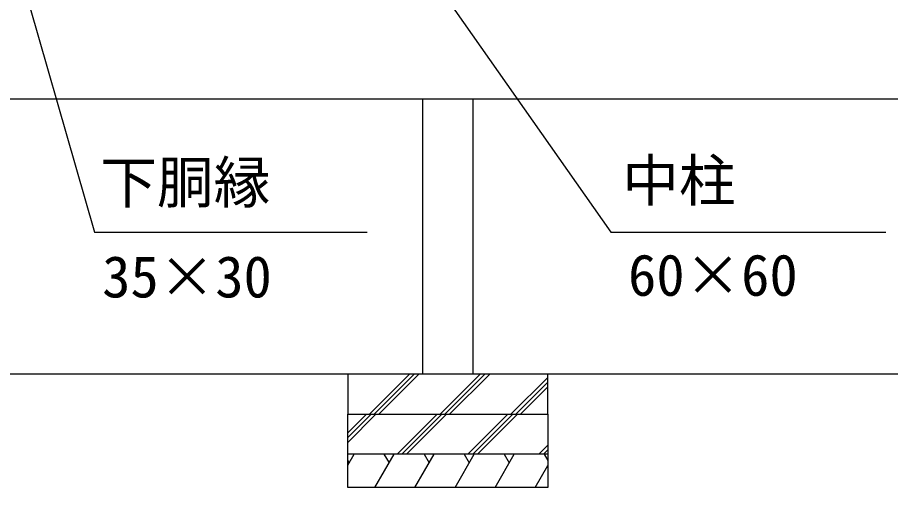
# Model space of a CAD drawing. Units: millimetres, scale not verified. Extents: x -4375 to 4375, y -6498 to 6472.
# Drawn here: x -652 to 657, y 82 to 787 of the extents above; entities that cross this region are included whole.
import ezdxf
from ezdxf.enums import TextEntityAlignment as Align

# ---------------------------------------------------------------- set-up
doc = ezdxf.new("R2010")
doc.units = ezdxf.units.MM
doc.header["$LTSCALE"] = 30
doc.layers.add('0-2_YKK_A1', color=4, linetype='Continuous')
doc.layers.add('0-3_YKK_D', color=6, linetype='Continuous')
doc.styles.add('ＭＳ ゴシック', font='')
doc.styles.get('ＭＳ ゴシック').set_extended_font_data('MS Gothic')

msp = doc.modelspace()

# ---------------------------------------------------------------- linework, layer by layer
at = {"layer": '0-2_YKK_A1'}
for p, q in [((-1334.23, 664.6), (1314.77, 664.6)), ((1434.25, 251.6), (-1621.73, 251.6)), ((-157.23, 250.94), (-156.56, 251.6)), ((-124.64, 191.6), (-64.64, 251.6)), ((-117.57, 191.6), (-57.57, 251.6)), ((-110.5, 191.6), (-50.5, 251.6)), ((-18.57, 191.6), (41.43, 251.6)), ((-11.5, 191.6), (48.5, 251.6)), ((-4.43, 191.6), (55.57, 251.6)), ((87.49, 191.6), (142.77, 246.88)), ((94.56, 191.6), (142.77, 239.81)), ((101.64, 191.6), (142.77, 232.74)), ((-157.23, 163.49), (-129.12, 191.6)), ((-157.23, 156.42), (-122.05, 191.6)), ((-157.23, 149.35), (-114.98, 191.6)), ((-83.05, 131.6), (-23.05, 191.6)), ((-75.98, 131.6), (-15.98, 191.6)), ((-68.91, 131.6), (-8.91, 191.6)), ((23.01, 131.6), (83.01, 191.6)), ((30.08, 131.6), (90.08, 191.6)), ((37.15, 131.6), (97.15, 191.6)), ((129.08, 131.6), (142.77, 145.3)), ((-157.23, 115.06), (-147.68, 131.6)), ((-116.5, 81.6), (-87.63, 131.6)), ((-102.86, 131.6), (-95.24, 118.42)), ((-56.46, 81.6), (-27.59, 131.6)), ((-42.81, 131.6), (-35.2, 118.42)), ((3.59, 81.6), (32.45, 131.6)), ((17.23, 131.6), (24.84, 118.42)), ((63.63, 81.6), (92.5, 131.6)), ((77.28, 131.6), (84.89, 118.42)), ((136.15, 131.6), (142.77, 138.23)), ((137.32, 131.6), (142.77, 122.16)), ((-157.23, 121.77), (-155.29, 118.42)), ((123.68, 81.6), (142.77, 114.68))]:
    msp.add_line(p, q, dxfattribs=at)
for points in [[(30.27, 664.6), (30.27, 251.6), (-44.73, 251.6), (-44.73, 664.6)], [(142.77, 191.6), (142.77, 131.6), (-157.23, 131.6), (-157.23, 191.6)], [(142.77, 131.6), (142.77, 81.6), (-157.23, 81.6), (-157.23, 131.6)]]:
    msp.add_lwpolyline(points, dxfattribs=at)
msp.add_lwpolyline([(-157.23, 251.6), (-157.23, 191.6), (142.77, 191.6), (142.77, 251.6)], close=True, dxfattribs=at)
at = {"layer": '0-3_YKK_D'}
for points in [[(-662.06, 901.87), (-536.65, 464.6), (-127.84, 464.6)], [(-22.64, 835.27), (237, 464.6), (649.68, 464.6)]]:
    msp.add_lwpolyline(points, dxfattribs=at)

# ---------------------------------------------------------------- texts
at = {"layer": '0-3_YKK_D', "style": 'ＭＳ ゴシック'}
for s, p in [('下胴縁', (-528.27, 489.64)), ('中柱', (254.32, 492.2)), ('35×30', (-525.38, 347.98)), ('60×60', (263.01, 350.53))]:
    msp.add_text(s, height=62.32, dxfattribs=at).set_placement(p, align=Align.BOTTOM_LEFT)

doc.saveas('drawing.dxf')
